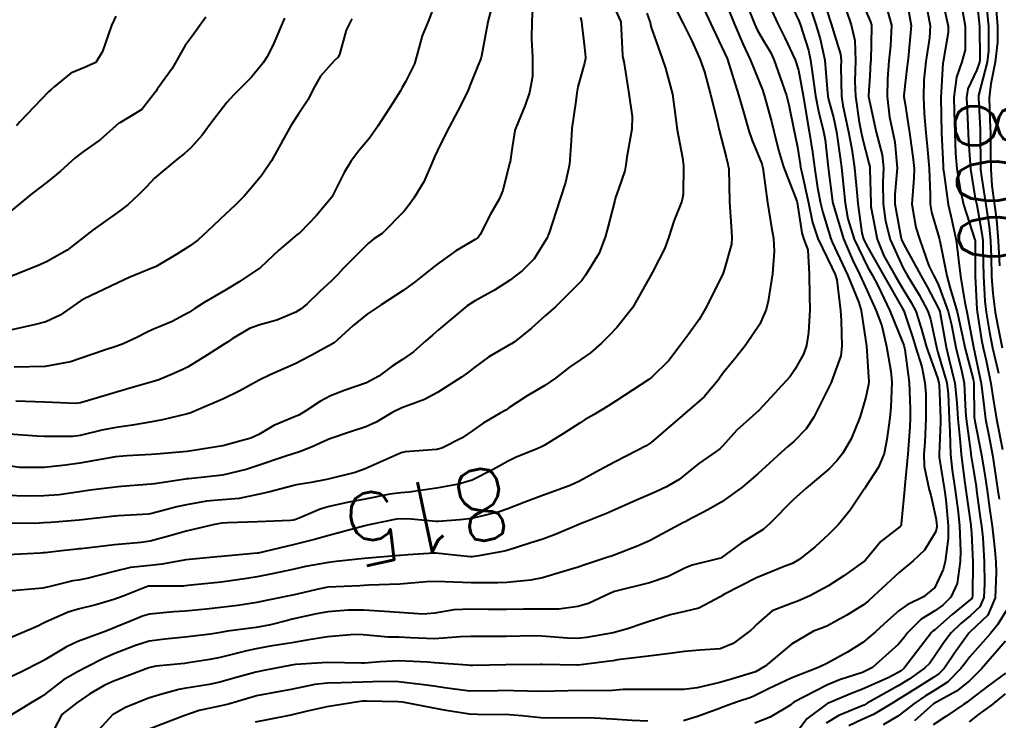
# Model space of a CAD drawing. Header units: metres. Extents: x 307586 to 320046, y 7427249 to 7434250.
# Drawn here: x 318802.7 to 318857.5, y 7429278.7 to 7429318 of the extents above; entities that cross this region are included whole.
import ezdxf
from ezdxf.enums import TextEntityAlignment as Align

# ---------------------------------------------------------------- set-up
doc = ezdxf.new("R2010")
doc.units = ezdxf.units.M
doc.header["$MEASUREMENT"] = 0
for name, color, linetype in [('Cotas', 45, 'Continuous'), ('Curvas de Nivel 1m', 11, 'Continuous'), ('Curvas de Nivel 5m', 15, 'Continuous')]:
    doc.layers.add(name, color=color, linetype=linetype)
doc.styles.add('Style-STANDARD', font='STANDARD.shx')

msp = doc.modelspace()

# ---------------------------------------------------------------- linework, layer by layer
at = {"layer": 'Curvas de Nivel 1m', "flags": 128}
for points, elevation in [([(318835.462, 7429319.849), (318836.344, 7429317.884), (318836.352, 7429317.84), (318836.45, 7429315.964), (318836.475, 7429315.838), (318836.525, 7429315.632), (318836.807, 7429313.832), (318836.993, 7429312.542), (318836.977, 7429311.829), (318836.693, 7429310.27), (318836.636, 7429309.834), (318836.58, 7429309.503), (318836.232, 7429308.474), (318836.064, 7429308.003), (318836.02, 7429307.842), (318835.651, 7429306.404), (318835.506, 7429305.847), (318835.152, 7429304.887), (318834.517, 7429303.857), (318834.377, 7429303.651), (318834.168, 7429303.354), (318832.692, 7429301.882), (318832.148, 7429301.403), (318831.347, 7429300.692), (318830.381, 7429299.908), (318830.234, 7429299.806), (318830.13, 7429299.745), (318828.968, 7429299.074), (318828.111, 7429298.437), (318827.827, 7429298.214), (318827.427, 7429297.94), (318826.094, 7429297.076), (318825.362, 7429296.695), (318824.085, 7429296.23), (318823.585, 7429295.987), (318822.656, 7429295.42), (318822.07, 7429295.161), (318821.208, 7429294.876), (318820.06, 7429294.479), (318819.745, 7429294.346), (318819.063, 7429294.04), (318818.348, 7429293.749), (318818.049, 7429293.663), (318817.469, 7429293.48), (318816.042, 7429292.989), (318815.353, 7429292.773), (318814.036, 7429292.454), (318812.152, 7429292.247), (318812.034, 7429292.238), (318811.94, 7429292.225), (318811.341, 7429292.137), (318810.217, 7429291.961), (318810.03, 7429291.937), (318808.381, 7429291.813), (318808.027, 7429291.78), (318806.617, 7429291.598), (318806.023, 7429291.51), (318804.891, 7429291.34), (318804.019, 7429291.281), (318802.983, 7429291.271), (318802.019, 7429291.315)], 818), ([(318845.497, 7429319.729), (318846.346, 7429317.916), (318846.42, 7429317.719), (318846.881, 7429316.265), (318847, 7429315.71), (318847.097, 7429314.922), (318847.27, 7429313.705), (318847.433, 7429312.851), (318847.716, 7429311.698), (318847.805, 7429311.234), (318847.983, 7429309.694), (318848.224, 7429307.776), (318848.238, 7429307.69), (318848.844, 7429305.684), (318849.346, 7429304.518), (318849.756, 7429303.674), (318850.164, 7429302.787), (318850.676, 7429301.665), (318850.982, 7429300.824), (318851.246, 7429299.659), (318851.491, 7429298.278), (318851.548, 7429297.656), (318851.489, 7429296.256), (318851.432, 7429295.657), (318851.272, 7429294.451), (318851.113, 7429293.659), (318850.811, 7429292.896), (318850.033, 7429291.71), (318850.018, 7429291.685), (318850.003, 7429291.67), (318849.212, 7429290.487), (318848.551, 7429289.685), (318848.288, 7429289.408), (318848.004, 7429289.123), (318847.256, 7429288.439), (318846.362, 7429287.714), (318845.981, 7429287.5), (318845.615, 7429287.36), (318843.972, 7429286.692), (318842.127, 7429285.768), (318842.033, 7429285.698), (318841.961, 7429285.642), (318840.731, 7429284.998), (318839.948, 7429284.811), (318839.121, 7429284.623), (318837.94, 7429284.251), (318837.61, 7429284.142), (318836.726, 7429283.828), (318835.931, 7429283.619), (318834.433, 7429283.35), (318833.927, 7429283.299), (318833.371, 7429283.309), (318831.928, 7429283.432), (318831.476, 7429283.442), (318829.928, 7429283.41), (318828.455, 7429283.398), (318827.928, 7429283.407), (318827.369, 7429283.38), (318825.926, 7429283.28), (318824.564, 7429283.337), (318823.927, 7429283.363), (318823.317, 7429283.376), (318821.928, 7429283.491), (318821.427, 7429283.514), (318819.926, 7429283.388), (318818.765, 7429283.201), (318817.923, 7429283.06), (318816.714, 7429282.861), (318815.919, 7429282.715), (318815.393, 7429282.611), (318813.914, 7429282.231), (318813.318, 7429282.109), (318812.113, 7429281.924), (318811.91, 7429281.901), (318810.303, 7429281.748), (318809.905, 7429281.652), (318808.828, 7429281.231), (318807.894, 7429280.88), (318807.409, 7429280.659), (318806.595, 7429280.189), (318805.878, 7429279.685), (318805.04, 7429279.04), (318804.604, 7429278.213)], 811), ([(318847.539, 7429319.703), (318848.079, 7429317.962), (318848.159, 7429317.693), (318848.203, 7429317.553), (318848.337, 7429317.121), (318848.673, 7429316.034), (318848.706, 7429315.686), (318848.699, 7429315.304), (318848.725, 7429313.686), (318848.8, 7429313.173), (318849.123, 7429311.681), (318849.305, 7429310.721), (318849.466, 7429309.678), (318849.593, 7429308.316), (318849.652, 7429307.676), (318849.877, 7429306.003), (318849.97, 7429305.672), (318850.196, 7429305.211), (318851.074, 7429303.661), (318852.154, 7429301.782), (318852.205, 7429301.701), (318852.228, 7429301.649), (318852.699, 7429300.202), (318852.874, 7429299.639), (318853.228, 7429298.522), (318853.406, 7429297.63), (318853.446, 7429296.979), (318853.464, 7429295.629), (318853.405, 7429294.287), (318853.346, 7429293.631), (318853.36, 7429292.944), (318853.649, 7429291.626), (318853.727, 7429291.322), (318854.017, 7429290.051), (318854.077, 7429289.619), (318854.073, 7429289.558), (318854.008, 7429289.296), (318853.373, 7429288.248), (318852.741, 7429287.639), (318851.977, 7429287.007), (318850.527, 7429285.662), (318850.23, 7429285.395), (318849.956, 7429285.18), (318849.027, 7429284.599), (318847.938, 7429284.012), (318847.713, 7429283.917), (318847.161, 7429283.702), (318845.926, 7429282.982), (318844.453, 7429281.735), (318843.91, 7429281.427), (318842.627, 7429281.032), (318841.904, 7429280.826), (318840.643, 7429280.522), (318839.899, 7429280.444), (318839.258, 7429280.438), (318837.899, 7429280.433), (318836.498, 7429280.43), (318835.898, 7429280.388), (318835.388, 7429280.356), (318833.898, 7429280.371), (318833.401, 7429280.362), (318831.897, 7429280.315), (318830.364, 7429280.369), (318829.898, 7429280.385), (318829.455, 7429280.357), (318827.897, 7429280.335), (318826.485, 7429280.538), (318825.9, 7429280.622), (318825.157, 7429280.71), (318823.902, 7429280.864), (318823.005, 7429280.886), (318821.901, 7429280.847), (318820.682, 7429280.805), (318819.894, 7429280.786), (318819.212, 7429280.718), (318817.889, 7429280.437), (318817.57, 7429280.372), (318815.943, 7429280.079), (318815.883, 7429280.061), (318814.366, 7429279.607), (318813.877, 7429279.51), (318812.729, 7429279.257), (318811.871, 7429278.958), (318809.922, 7429278.207)], 809), ([(318849.575, 7429319.678), (318850.346, 7429317.855), (318850.405, 7429317.669), (318850.412, 7429317.599), (318850.364, 7429315.67), (318850.36, 7429315.632), (318850.31, 7429314.826), (318850.246, 7429313.718), (318850.249, 7429313.67), (318850.29, 7429313.412), (318850.68, 7429311.666), (318851.001, 7429310.404), (318851.083, 7429309.662), (318851.042, 7429308.861), (318851.064, 7429307.662), (318851.194, 7429306.679), (318851.464, 7429305.657), (318852.179, 7429304.039), (318852.405, 7429303.647), (318853.079, 7429302.554), (318853.569, 7429301.629), (318853.715, 7429301.193), (318854.047, 7429299.621), (318854.129, 7429299.326), (318854.623, 7429297.615), (318854.701, 7429297.01), (318854.771, 7429295.613), (318854.809, 7429294.876), (318854.839, 7429293.612), (318854.924, 7429292.731), (318855.095, 7429291.609), (318855.262, 7429290.366), (318855.339, 7429289.607), (318855.401, 7429288.197), (318855.376, 7429287.606), (318855.202, 7429286.376), (318854.856, 7429285.611), (318854.411, 7429285.161), (318853.951, 7429284.844), (318853.188, 7429284.384), (318852.443, 7429283.635), (318852.229, 7429283.338), (318851.926, 7429282.968), (318850.464, 7429281.662), (318849.91, 7429281.392), (318848.611, 7429280.977), (318847.903, 7429280.684), (318846.056, 7429279.718), (318845.961, 7429279.649), (318845.891, 7429279.584), (318844.73, 7429278.881), (318843.875, 7429278.546)], 807), ([(318844.369, 7429319.455), (318845.163, 7429317.732), (318845.558, 7429316.951), (318846.137, 7429315.722), (318846.314, 7429315.147), (318846.584, 7429313.716), (318846.814, 7429312.248), (318846.911, 7429311.71), (318847.106, 7429310.552), (318847.21, 7429309.706), (318847.388, 7429308.55), (318847.555, 7429307.7), (318847.682, 7429307.163), (318848.128, 7429305.691), (318848.2, 7429305.514), (318849.056, 7429303.681), (318849.699, 7429302.133), (318849.832, 7429301.673), (318850.133, 7429299.67), (318850.252, 7429297.669), (318850.246, 7429297.524), (318850.094, 7429296.821), (318849.837, 7429295.921), (318849.75, 7429295.673), (318849.268, 7429294.475), (318848.812, 7429293.682), (318848.476, 7429293.258), (318848.044, 7429292.808), (318846.738, 7429291.709), (318846.026, 7429291.058), (318844.72, 7429289.733), (318844.335, 7429289.41), (318844.005, 7429289.197), (318843.11, 7429288.64), (318841.983, 7429287.806), (318841.959, 7429287.795), (318841.881, 7429287.771), (318840.358, 7429287.407), (318839.978, 7429287.25), (318839.007, 7429286.765), (318837.969, 7429286.41), (318836.075, 7429285.949), (318835.964, 7429285.919), (318835.905, 7429285.899), (318835.783, 7429285.842), (318834.544, 7429285.264), (318833.951, 7429285.082), (318832.883, 7429284.942), (318831.949, 7429284.938), (318830.914, 7429284.935), (318829.948, 7429284.916), (318828.95, 7429284.917), (318827.948, 7429284.937), (318826.995, 7429284.896), (318825.944, 7429284.712), (318825.257, 7429284.653), (318823.944, 7429284.745), (318823.124, 7429284.814), (318821.946, 7429284.883), (318821.078, 7429284.887), (318819.944, 7429284.792), (318819.299, 7429284.68), (318817.938, 7429284.371), (318817.683, 7429284.307), (318816.731, 7429284.068), (318815.931, 7429283.916), (318814.323, 7429283.703), (318813.928, 7429283.636), (318813.354, 7429283.535), (318811.925, 7429283.365), (318810.801, 7429283.264), (318809.923, 7429283.136), (318809.168, 7429282.91), (318807.915, 7429282.424), (318807.366, 7429282.178), (318806.407, 7429281.691), (318805.901, 7429281.429), (318805.131, 7429280.971), (318804.138, 7429280.217), (318803.996, 7429280.104), (318803.881, 7429280.022), (318803.373, 7429279.72), (318801.869, 7429278.817)], 812), ([(318829.226, 7429319.055), (318828.922, 7429317.924), (318828.827, 7429317.436), (318828.555, 7429315.928), (318828.5, 7429315.748), (318828.313, 7429315.296), (318827.915, 7429314.32), (318827.761, 7429313.938), (318827.244, 7429312.907), (318826.739, 7429311.953), (318826.263, 7429310.99), (318825.925, 7429310.294), (318825.79, 7429309.965), (318825.322, 7429308.884), (318824.754, 7429307.975), (318824.535, 7429307.662), (318824.215, 7429307.237), (318822.993, 7429305.998), (318822.519, 7429305.685), (318822.194, 7429305.437), (318821.481, 7429304.72), (318820.8, 7429304.024), (318820.497, 7429303.699), (318820.166, 7429303.36), (318819.481, 7429302.715), (318818.788, 7429302.044), (318818.437, 7429301.76), (318818.146, 7429301.587), (318817.074, 7429301.131), (318816.135, 7429300.873), (318815.551, 7429300.666), (318814.58, 7429300.095), (318814.311, 7429299.908), (318814.12, 7429299.782), (318813.194, 7429299.194), (318812.107, 7429298.513), (318811.856, 7429298.382), (318811.306, 7429298.138), (318810.462, 7429297.784), (318810.098, 7429297.674), (318808.909, 7429297.348), (318808.092, 7429297.102), (318806.518, 7429296.624), (318806.086, 7429296.497), (318805.82, 7429296.468), (318804.086, 7429296.531), (318802.444, 7429296.602)], 821), ([(318848.712, 7429319.343), (318849.272, 7429317.681), (318849.47, 7429316.815), (318849.52, 7429315.678), (318849.482, 7429314.501), (318849.512, 7429313.678), (318849.726, 7429312.228), (318849.833, 7429311.674), (318849.909, 7429311.313), (318850.256, 7429309.931), (318850.313, 7429309.729), (318850.32, 7429309.669), (318850.319, 7429309.602), (318850.363, 7429307.669), (318850.377, 7429307.513), (318850.734, 7429305.665), (318851.102, 7429304.748), (318851.714, 7429303.655), (318852.165, 7429302.895), (318852.641, 7429302.126), (318852.886, 7429301.639), (318853.197, 7429300.688), (318853.498, 7429299.63), (318854.107, 7429297.894), (318854.192, 7429297.619), (318854.206, 7429297.515), (318854.28, 7429295.618), (318854.279, 7429295.419), (318854.202, 7429293.619), (318854.209, 7429293.461), (318854.496, 7429291.615), (318854.568, 7429291.074), (318854.706, 7429289.613), (318854.708, 7429288.907), (318854.535, 7429287.614), (318854.426, 7429287.168), (318853.968, 7429286.151), (318853.318, 7429285.626), (318852.403, 7429285.189), (318851.951, 7429284.87), (318851.314, 7429284.278), (318850.642, 7429283.659), (318849.927, 7429283.07), (318849.068, 7429282.532), (318847.915, 7429281.896), (318847.484, 7429281.696), (318845.906, 7429281.072), (318844.641, 7429280.473), (318843.896, 7429280.095), (318843.644, 7429279.994), (318842.892, 7429279.75), (318842.163, 7429279.483), (318841.887, 7429279.38), (318840.713, 7429278.945), (318839.876, 7429278.686)], 808), ([(318854.366, 7429319.134), (318854.702, 7429317.616), (318854.71, 7429317.246), (318854.421, 7429315.619), (318854.408, 7429315.533), (318854.293, 7429313.62), (318854.34, 7429311.619), (318854.417, 7429309.78), (318854.432, 7429309.618), (318854.457, 7429309.411), (318854.712, 7429307.615), (318854.855, 7429306.975), (318855.153, 7429305.611), (318855.284, 7429304.512), (318855.397, 7429303.608), (318855.648, 7429302.115), (318855.753, 7429301.604), (318856.133, 7429299.615), (318856.562, 7429297.593), (318856.717, 7429296.219), (318856.803, 7429295.589), (318856.981, 7429294.674), (318857.19, 7429293.583), (318857.311, 7429292.847), (318857.491, 7429291.578), (318857.556, 7429291.105)], 803), ([(318843.523, 7429318.585), (318843.851, 7429317.747), (318844.004, 7429317.41), (318844.334, 7429316.832), (318844.74, 7429316.149), (318844.935, 7429315.734), (318845.3, 7429314.738), (318845.64, 7429313.727), (318845.773, 7429313.21), (318846.08, 7429311.722), (318846.114, 7429311.564), (318846.264, 7429310.821), (318846.415, 7429309.878), (318846.438, 7429309.717), (318846.479, 7429309.487), (318846.874, 7429307.71), (318847.11, 7429306.605), (318847.406, 7429305.702), (318848.179, 7429304.087), (318848.371, 7429303.688), (318848.472, 7429303.385), (318848.681, 7429301.685), (318848.718, 7429301.113), (318848.747, 7429299.684), (318848.682, 7429299.127), (318848.172, 7429297.689), (318848.153, 7429297.639), (318848.101, 7429297.527), (318847.184, 7429295.703), (318846.743, 7429295.04), (318846.062, 7429294.336), (318845.729, 7429294.052), (318845.353, 7429293.727), (318844.041, 7429292.525), (318843.138, 7429291.753), (318842.025, 7429290.962), (318841.281, 7429290.517), (318840.014, 7429289.864), (318839.965, 7429289.839), (318839.868, 7429289.791), (318838.658, 7429289.149), (318837.998, 7429288.793), (318837.329, 7429288.484), (318835.985, 7429287.966), (318835.894, 7429287.932), (318835.638, 7429287.843), (318834.4, 7429287.435), (318833.977, 7429287.295), (318833.143, 7429287.041), (318831.971, 7429286.698), (318831.306, 7429286.56), (318829.968, 7429286.437), (318829.47, 7429286.412), (318827.968, 7429286.421), (318826.491, 7429286.475), (318825.968, 7429286.497), (318825.464, 7429286.469), (318823.966, 7429286.332), (318822.241, 7429286.281), (318821.965, 7429286.268), (318821.729, 7429286.249), (318819.964, 7429286.174), (318819.839, 7429286.156), (318819.315, 7429286.036), (318818.223, 7429285.783), (318817.958, 7429285.731), (318816.573, 7429285.451), (318815.952, 7429285.321), (318814.903, 7429285.136), (318813.947, 7429285.023), (318813.117, 7429284.941), (318811.943, 7429284.834), (318811.288, 7429284.792), (318809.94, 7429284.649), (318809.553, 7429284.54), (318808.648, 7429284.163), (318808.139, 7429283.959), (318807.93, 7429283.875), (318807.413, 7429283.663), (318805.922, 7429283.13), (318805.29, 7429282.835), (318804.269, 7429282.216), (318804.048, 7429282.081), (318803.91, 7429282.002), (318802.727, 7429281.412), (318801.894, 7429281.009)], 813), ([(318842.356, 7429318.631), (318842.717, 7429317.764), (318843.202, 7429316.627), (318843.608, 7429315.751), (318844.297, 7429314.045), (318844.395, 7429313.739), (318844.803, 7429312.26), (318844.932, 7429311.733), (318845.195, 7429310.663), (318845.474, 7429309.728), (318846.224, 7429307.805), (318846.244, 7429307.72), (318846.511, 7429306.021), (318846.605, 7429305.714), (318846.834, 7429305.07), (318846.921, 7429303.709), (318846.932, 7429302.48), (318846.947, 7429301.708), (318846.877, 7429300.446), (318846.77, 7429299.71), (318846.602, 7429299.237), (318846.113, 7429298.377), (318845.845, 7429297.985), (318845.625, 7429297.725), (318844.086, 7429296.065), (318843.733, 7429295.745), (318842.861, 7429294.968), (318842.058, 7429294.078), (318841.904, 7429293.922), (318841.7, 7429293.774), (318840.726, 7429293.103), (318840.04, 7429292.535), (318839.629, 7429292.202), (318838.925, 7429291.801), (318838.319, 7429291.518), (318838.029, 7429291.387), (318837.243, 7429291.039), (318836.019, 7429290.497), (318835.559, 7429290.303), (318834.439, 7429289.856), (318834.134, 7429289.736), (318834.01, 7429289.681), (318832.743, 7429289.138), (318831.998, 7429288.869), (318831.257, 7429288.635), (318829.988, 7429288.233), (318829.731, 7429288.169), (318828.399, 7429287.926), (318828.038, 7429287.874), (318827.982, 7429287.871), (318827.926, 7429287.874), (318827.207, 7429287.942), (318825.985, 7429288.068), (318825.875, 7429288.071), (318824.434, 7429287.975), (318824.011, 7429287.951), (318823.983, 7429287.948), (318823.949, 7429287.947), (318821.981, 7429287.786), (318820.402, 7429287.603), (318819.978, 7429287.548), (318818.697, 7429287.322), (318817.974, 7429287.17), (318816.825, 7429286.92), (318815.97, 7429286.746), (318815.403, 7429286.652), (318813.966, 7429286.457), (318812.096, 7429286.26), (318811.964, 7429286.245), (318811.859, 7429286.236), (318809.964, 7429286.231), (318809.895, 7429286.22), (318809.69, 7429286.153), (318808.46, 7429285.66), (318807.953, 7429285.481), (318806.943, 7429285.19), (318805.944, 7429284.936), (318805.383, 7429284.764), (318804.124, 7429284.218), (318804, 7429284.152), (318803.932, 7429284.118), (318803.721, 7429284.013), (318801.923, 7429283.24)], 814), ([(318839.267, 7429318.893), (318839.827, 7429317.795), (318840.333, 7429316.797), (318840.79, 7429315.785), (318841.048, 7429315.047), (318841.381, 7429313.779), (318841.756, 7429312.298), (318841.879, 7429311.774), (318842.258, 7429310.262), (318842.357, 7429309.871), (318842.378, 7429309.768), (318842.405, 7429309.614), (318842.445, 7429307.767), (318842.554, 7429306.112), (318842.584, 7429305.764), (318842.565, 7429305.397), (318842.176, 7429304.008), (318842.121, 7429303.823), (318842.098, 7429303.771), (318841.463, 7429302.474), (318841.11, 7429301.78), (318840.756, 7429301.175), (318840.138, 7429300.306), (318839.908, 7429300.019), (318839.743, 7429299.794), (318839.051, 7429298.869), (318838.105, 7429297.944), (318838.028, 7429297.887), (318837.924, 7429297.813), (318836.091, 7429296.614), (318835.623, 7429296.31), (318834.868, 7429295.852), (318834.365, 7429295.571), (318834.076, 7429295.389), (318833.156, 7429294.784), (318832.056, 7429294.114), (318831.907, 7429294.039), (318831.585, 7429293.895), (318830.497, 7429293.457), (318830.046, 7429293.241), (318829.203, 7429292.757), (318828.035, 7429292.168), (318827.268, 7429291.941), (318826.03, 7429291.716), (318824.506, 7429291.497), (318824.028, 7429291.463), (318823.42, 7429291.383), (318822.024, 7429291.106), (318821.109, 7429290.932), (318820.02, 7429290.701), (318819.503, 7429290.55), (318818.328, 7429290.047), (318818.098, 7429289.953), (318818.002, 7429289.928), (318817.854, 7429289.904), (318816, 7429289.827), (318814.321, 7429289.775), (318813.999, 7429289.757), (318813.583, 7429289.69), (318811.995, 7429289.301), (318811.085, 7429289.047), (318809.989, 7429288.756), (318809.469, 7429288.675), (318807.987, 7429288.54), (318806.113, 7429288.327), (318805.984, 7429288.313), (318805.882, 7429288.302), (318805.007, 7429288.21), (318804.098, 7429288.103), (318803.982, 7429288.087), (318803.834, 7429288.075), (318801.98, 7429287.988)], 816), ([(318825.806, 7429318.511), (318825.602, 7429317.967), (318825.235, 7429317.069), (318824.924, 7429315.974), (318824.789, 7429315.502), (318824.3, 7429314.483), (318824.113, 7429314.166), (318824.006, 7429313.984), (318823.567, 7429313.272), (318822.735, 7429312.003), (318822.266, 7429311.333), (318821.667, 7429310.607), (318821.221, 7429310.02), (318820.861, 7429309.406), (318820.224, 7429308.133), (318820.189, 7429308.065), (318820.164, 7429308.031), (318819.278, 7429306.974), (318818.381, 7429306.048), (318818.277, 7429305.974), (318818.201, 7429305.922), (318817.187, 7429305.066), (318816.173, 7429304.08), (318814.975, 7429303.282), (318814.16, 7429302.796), (318813, 7429302.117), (318812.481, 7429301.792), (318812.144, 7429301.567), (318811.218, 7429301.058), (318810.13, 7429300.604), (318809.821, 7429300.459), (318809.232, 7429300.159), (318808.476, 7429299.81), (318808.118, 7429299.683), (318807.364, 7429299.43), (318806.111, 7429299.001), (318805.508, 7429298.807), (318804.106, 7429298.537), (318802.363, 7429298.504)], 822), ([(318851.211, 7429318.81), (318851.529, 7429317.658), (318851.479, 7429316.511), (318851.383, 7429315.659), (318851.306, 7429314.662), (318851.287, 7429313.66), (318851.421, 7429312.519), (318851.602, 7429311.657), (318851.724, 7429311.112), (318851.844, 7429309.654), (318851.711, 7429308.175), (318851.716, 7429307.655), (318852.047, 7429305.809), (318852.09, 7429305.651), (318852.199, 7429305.407), (318853.17, 7429303.635), (318853.533, 7429302.996), (318854.155, 7429301.825), (318854.237, 7429301.619), (318854.263, 7429301.508), (318854.589, 7429299.615), (318854.745, 7429298.992), (318855.086, 7429297.61), (318855.191, 7429296.509), (318855.246, 7429295.608), (318855.37, 7429294.3), (318855.432, 7429293.606), (318855.639, 7429292.002), (318855.7, 7429291.603), (318855.969, 7429289.645), (318855.975, 7429289.6), (318856.007, 7429289.189), (318856.08, 7429287.599), (318856.061, 7429285.695), (318856.053, 7429285.599), (318856.026, 7429285.535), (318855.961, 7429285.474), (318854.924, 7429284.634), (318853.935, 7429283.767), (318853.853, 7429283.702), (318853.772, 7429283.622), (318852.961, 7429282.591), (318852.246, 7429281.637), (318852.068, 7429281.482), (318851.91, 7429281.388), (318851.353, 7429281.094), (318849.901, 7429280.463), (318849.334, 7429280.24), (318848.035, 7429279.689), (318847.939, 7429279.643), (318847.892, 7429279.62), (318846.788, 7429278.797), (318845.977, 7429277.718)], 806), ([(318856.359, 7429318.665), (318856.47, 7429317.598), (318856.48, 7429315.754), (318856.458, 7429315.598), (318856.317, 7429315.172), (318855.807, 7429314.098), (318855.732, 7429313.606), (318855.815, 7429312.067), (318855.836, 7429311.604), (318855.849, 7429311.184), (318855.956, 7429309.603), (318856.228, 7429307.965), (318856.304, 7429307.599), (318856.598, 7429305.985), (318856.641, 7429305.593), (318856.657, 7429305.132), (318856.684, 7429303.592), (318856.76, 7429302.192), (318856.834, 7429301.59), (318857.025, 7429300.47), (318857.199, 7429299.584), (318857.533, 7429298.157)], 801), ([(318857.398, 7429318.544), (318857.469, 7429317.583), (318857.47, 7429316.719), (318857.334, 7429315.585), (318857.092, 7429314.375), (318857.003, 7429313.589), (318857.039, 7429312.343), (318857.07, 7429311.588), (318857.088, 7429310.414), (318857.1, 7429309.587), (318857.155, 7429308.67), (318857.306, 7429307.584), (318857.413, 7429306.78), (318857.503, 7429305.581), (318857.579, 7429304.182)], 799), ([(318837.823, 7429318.346), (318837.997, 7429317.815), (318838.065, 7429317.539), (318838.332, 7429316.744), (318838.681, 7429315.806), (318838.868, 7429315.251), (318839.253, 7429313.8), (318839.415, 7429312.666), (318839.517, 7429311.798), (318839.817, 7429310.234), (318839.869, 7429309.794), (318839.852, 7429308.17), (318839.782, 7429307.794), (318839.335, 7429306.675), (318839.043, 7429305.802), (318838.835, 7429305.162), (318838.174, 7429303.896), (318838.149, 7429303.835), (318838.136, 7429303.811), (318838.106, 7429303.745), (318837.006, 7429301.827), (318836.142, 7429300.727), (318835.713, 7429300.269), (318835.283, 7429299.848), (318834.67, 7429299.309), (318834.119, 7429298.922), (318833.485, 7429298.497), (318832.695, 7429297.881), (318832.099, 7429297.466), (318831.106, 7429296.886), (318830.086, 7429296.214), (318829.908, 7429296.088), (318829.607, 7429295.915), (318828.641, 7429295.358), (318828.068, 7429294.946), (318827.466, 7429294.535), (318826.33, 7429293.956), (318826.052, 7429293.891), (318824.275, 7429293.754), (318824.05, 7429293.705), (318823.544, 7429293.484), (318822.041, 7429292.797), (318821.462, 7429292.593), (318820.035, 7429292.236), (318819.868, 7429292.198), (318818.997, 7429292.04), (318818.18, 7429291.9), (318818.03, 7429291.865), (318816.608, 7429291.487), (318816.022, 7429291.357), (318814.964, 7429291.145), (318814.017, 7429291.062), (318813.134, 7429290.996), (318812.013, 7429290.793), (318811.478, 7429290.668), (318810.005, 7429290.278), (318809.894, 7429290.261), (318808.211, 7429290.168), (318808.019, 7429290.153), (318808.003, 7429290.155), (318807.982, 7429290.149), (318806, 7429289.934), (318804.418, 7429289.796), (318803.998, 7429289.769), (318803.513, 7429289.742), (318801.998, 7429289.766)], 817), ([(318834.093, 7429318.117), (318834.154, 7429317.863), (318834.167, 7429317.689), (318834.329, 7429316.423), (318834.386, 7429315.859), (318834.383, 7429315.799), (318834.318, 7429315.543), (318833.947, 7429314.217), (318833.89, 7429313.866), (318833.83, 7429313.408), (318833.621, 7429311.87), (318833.573, 7429311.178), (318833.481, 7429309.872), (318833.254, 7429308.858), (318832.935, 7429307.879), (318832.347, 7429306.03), (318832.294, 7429305.889), (318832.268, 7429305.823), (318832.2, 7429305.693), (318831.506, 7429304.574), (318830.835, 7429303.903), (318830.457, 7429303.62), (318830.168, 7429303.402), (318829.274, 7429302.807), (318828.156, 7429302.208), (318827.75, 7429301.936), (318826.139, 7429300.6), (318825.798, 7429300.302), (318825.43, 7429299.967), (318824.734, 7429299.363), (318824.117, 7429298.927), (318823.542, 7429298.558), (318822.803, 7429297.999), (318822.099, 7429297.616), (318820.914, 7429297.203), (318820.092, 7429296.892), (318819.537, 7429296.587), (318818.707, 7429296.044), (318818.309, 7429295.818), (318818.078, 7429295.722), (318816.907, 7429295.23), (318816.063, 7429294.723), (318815.63, 7429294.514), (318814.053, 7429294.1), (318812.049, 7429293.774), (318810.544, 7429293.649), (318810.048, 7429293.615), (318808.683, 7429293.527), (318808.046, 7429293.473), (318807.192, 7429293.33), (318806.042, 7429293.118), (318805.246, 7429293.003), (318804.04, 7429292.886), (318802.676, 7429292.877), (318802.04, 7429292.971)], 819), ([(318821.28, 7429318.021), (318820.975, 7429317.385), (318820.588, 7429316.027), (318820.496, 7429315.852), (318820.318, 7429315.678), (318819.528, 7429314.815), (318819.104, 7429314.042), (318818.834, 7429313.498), (318818.279, 7429312.667), (318817.883, 7429312.056), (318817.415, 7429311.217), (318816.784, 7429310.072), (318816.235, 7429309.263), (318815.702, 7429308.611), (318815.244, 7429308.09), (318814.741, 7429307.571), (318814.213, 7429307.067), (318813.199, 7429306.115), (318812.675, 7429305.643), (318812.19, 7429305.275), (318811.48, 7429304.841), (318810.31, 7429304.149), (318810.219, 7429304.103), (318810.172, 7429304.081), (318808.803, 7429303.527), (318808.163, 7429303.224), (318806.282, 7429302.326), (318806.154, 7429302.26), (318806.117, 7429302.237), (318806.062, 7429302.201), (318804.947, 7429301.406), (318804.135, 7429301.041), (318803.487, 7429300.875), (318802.128, 7429300.572)], 823), ([(318817.503, 7429318.063), (318816.905, 7429316.648), (318816.627, 7429316.075), (318816.521, 7429315.876), (318816.315, 7429315.555), (318815.65, 7429314.739), (318815.002, 7429314.093), (318814.649, 7429313.737), (318814.285, 7429313.329), (318813.347, 7429312.114), (318812.887, 7429311.497), (318812.253, 7429310.793), (318811.904, 7429310.477), (318811.483, 7429310.138), (318810.795, 7429309.586), (318810.232, 7429309.093), (318809.768, 7429308.614), (318809.335, 7429308.159), (318808.757, 7429307.625), (318808.213, 7429307.204), (318806.779, 7429306.191), (318806.453, 7429305.943), (318806.196, 7429305.72), (318805.328, 7429305.066), (318804.176, 7429304.408), (318804.05, 7429304.347), (318803.792, 7429304.226), (318802.166, 7429303.578)], 824), ([(318808.057, 7429318.174), (318807.816, 7429317.656), (318807.304, 7429316.185), (318806.931, 7429315.574), (318806.309, 7429315.299), (318805.542, 7429314.969), (318804.599, 7429314.217), (318804.44, 7429314.07), (318804.29, 7429313.922), (318802.677, 7429312.244), (318802.499, 7429312.017)], 826), ([(318853.55, 7429318.437), (318853.691, 7429317.63), (318853.66, 7429316.954), (318853.46, 7429315.633), (318853.352, 7429314.59), (318853.32, 7429313.635), (318853.368, 7429312.718), (318853.455, 7429311.632), (318853.522, 7429310.888), (318853.635, 7429309.629), (318853.696, 7429308.163), (318853.703, 7429307.628), (318853.775, 7429307.183), (318854.204, 7429305.727), (318854.23, 7429305.62), (318854.237, 7429305.585), (318854.631, 7429303.615), (318854.794, 7429302.987), (318855.205, 7429301.609), (318855.512, 7429300.233), (318855.639, 7429299.605), (318856.106, 7429297.835), (318856.139, 7429297.599), (318856.173, 7429295.688), (318856.181, 7429295.599), (318856.207, 7429295.472), (318856.571, 7429293.592), (318856.786, 7429292.335), (318856.896, 7429291.587), (318857.029, 7429290.591), (318857.166, 7429289.583), (318857.33, 7429288.243), (318857.377, 7429287.579), (318857.399, 7429287), (318857.345, 7429285.579), (318856.923, 7429284.611), (318855.934, 7429283.663), (318855.899, 7429283.634), (318855.867, 7429283.601), (318855.058, 7429282.472), (318854.475, 7429281.614), (318854.203, 7429281.324), (318853.908, 7429281.123), (318852.98, 7429280.552), (318851.895, 7429279.869), (318851.546, 7429279.645), (318850.517, 7429279.027), (318849.879, 7429278.747), (318849.147, 7429278.404)], 804), ([(318855.513, 7429318.451), (318855.658, 7429317.607), (318855.651, 7429316.286), (318855.477, 7429315.608), (318855.176, 7429314.746), (318855.031, 7429313.613), (318855.045, 7429312.853), (318855.088, 7429311.612), (318855.125, 7429310.475), (318855.198, 7429309.611), (318855.374, 7429308.471), (318855.571, 7429307.607), (318856.203, 7429305.641), (318856.211, 7429305.608), (318856.226, 7429303.599), (318856.306, 7429301.749), (318856.324, 7429301.597), (318856.582, 7429300.038), (318856.668, 7429299.592), (318856.839, 7429298.872), (318857.104, 7429297.585), (318857.23, 7429296.718), (318857.423, 7429295.58), (318857.752, 7429293.88)], 802), ([(318857.952, 7429284.847), (318857.465, 7429284.052), (318857.084, 7429283.583), (318855.92, 7429282.27), (318855.633, 7429281.885), (318855.425, 7429281.605), (318854.67, 7429280.848), (318853.9, 7429280.359), (318853.434, 7429280.089), (318852.775, 7429279.631), (318852.282, 7429279.241), (318851.882, 7429278.94), (318851.064, 7429278.464)], 803), ([(318857.929, 7429283.145), (318856.573, 7429281.59), (318855.906, 7429280.928), (318855.167, 7429280.34), (318853.893, 7429279.624), (318852.824, 7429278.686)], 802), ([(318857.911, 7429281.347), (318856.937, 7429280.619), (318855.895, 7429279.831), (318855.763, 7429279.732), (318855.571, 7429279.603), (318854.57, 7429278.926), (318853.875, 7429278.449)], 801), ([(318837.876, 7429278.658), (318836.991, 7429278.708), (318835.877, 7429278.783), (318834.891, 7429278.837), (318833.878, 7429278.849), (318832.915, 7429278.832), (318831.878, 7429278.856), (318830.819, 7429278.956), (318829.88, 7429279.026), (318828.782, 7429279.019), (318827.88, 7429279.056), (318826.566, 7429279.267), (318825.884, 7429279.397), (318824.14, 7429279.727), (318823.889, 7429279.75), (318822.11, 7429279.777), (318821.89, 7429279.775), (318821.632, 7429279.747), (318819.877, 7429279.473), (318818.706, 7429279.21), (318817.872, 7429279.004), (318816.544, 7429278.744), (318815.868, 7429278.598)], 808)]:
    msp.add_lwpolyline(points, dxfattribs=dict(at, elevation=elevation))
at = {"layer": 'Curvas de Nivel 5m', "flags": 128}
for points, elevation in [([(318840.552, 7429319.606), (318841.393, 7429317.78), (318842.323, 7429315.8), (318842.331, 7429315.778), (318842.341, 7429315.751), (318842.963, 7429313.76), (318843.259, 7429312.731), (318843.543, 7429311.751), (318843.723, 7429311.203), (318844.254, 7429309.887), (318844.287, 7429309.774), (318844.302, 7429309.74), (318844.316, 7429309.675), (318844.577, 7429307.736), (318844.802, 7429306.328), (318844.911, 7429305.733), (318844.949, 7429304.975), (318844.857, 7429303.733), (318844.626, 7429302.203), (318844.513, 7429301.736), (318844.145, 7429300.907), (318843.371, 7429299.751), (318842.825, 7429299.057), (318842.109, 7429298.203), (318841.932, 7429297.945), (318841.817, 7429297.773), (318841.031, 7429296.844), (318840.085, 7429296.016), (318839.959, 7429295.917), (318839.808, 7429295.793), (318838.89, 7429294.983), (318838.06, 7429294.287), (318837.779, 7429294.093), (318837.27, 7429293.822), (318836.046, 7429293.197), (318835.163, 7429292.728), (318834.035, 7429292.107), (318833.515, 7429291.868), (318832.027, 7429291.319), (318830.981, 7429290.943), (318830.019, 7429290.557), (318829.546, 7429290.386), (318828.014, 7429290.026), (318827.363, 7429289.94), (318826.121, 7429289.849), (318826.011, 7429289.852), (318824.613, 7429289.974), (318824.013, 7429290.002), (318823.793, 7429289.983), (318822.33, 7429289.683), (318822.007, 7429289.608), (318820.756, 7429289.268), (318819.998, 7429289.064), (318819.187, 7429288.841), (318817.988, 7429288.548), (318816.027, 7429288.079), (318815.983, 7429288.071), (318814.173, 7429287.906), (318813.981, 7429287.885), (318813.742, 7429287.865), (318811.979, 7429287.698), (318810.658, 7429287.461), (318809.975, 7429287.387), (318808.871, 7429287.264), (318807.972, 7429287.049), (318806.426, 7429286.652), (318805.967, 7429286.571), (318805.652, 7429286.517), (318804.381, 7429286.216), (318804.048, 7429286.132), (318803.961, 7429286.117), (318802.244, 7429285.96)], 815), ([(318846.772, 7429319.309), (318847.287, 7429317.706), (318847.539, 7429316.906), (318847.787, 7429315.698), (318847.923, 7429314.071), (318847.963, 7429313.695), (318848.019, 7429313.423), (318848.281, 7429312.485), (318848.454, 7429311.688), (318848.671, 7429310.1), (318848.722, 7429309.685), (318848.784, 7429309.145), (318848.943, 7429307.683), (318849.086, 7429306.809), (318849.436, 7429305.678), (318850.18, 7429304.126), (318850.438, 7429303.667), (318850.763, 7429303.068), (318851.436, 7429301.657), (318852.136, 7429299.964), (318852.214, 7429299.729), (318852.241, 7429299.648), (318852.28, 7429299.498), (318852.522, 7429297.644), (318852.584, 7429296.138), (318852.578, 7429295.643), (318852.563, 7429295.156), (318852.44, 7429293.644), (318852.278, 7429291.889), (318852.255, 7429291.647), (318852.071, 7429289.707), (318852.067, 7429289.649), (318852.05, 7429289.612), (318852.012, 7429289.579), (318850.939, 7429288.721), (318850.048, 7429287.669), (318849.982, 7429287.603), (318848.855, 7429286.801), (318847.968, 7429286.228), (318847, 7429285.704), (318846.286, 7429285.387), (318845.956, 7429285.283), (318844.839, 7429284.841), (318843.938, 7429284.056), (318843.789, 7429283.889), (318843.625, 7429283.743), (318842.664, 7429283.014), (318841.922, 7429282.715), (318840.78, 7429282.635), (318839.921, 7429282.573), (318839.251, 7429282.466), (318837.918, 7429282.302), (318836.174, 7429282.095), (318835.915, 7429282.047), (318835.74, 7429282.016), (318834.409, 7429281.855), (318833.968, 7429281.804), (318833.912, 7429281.802), (318831.959, 7429281.833), (318831.912, 7429281.836), (318831.865, 7429281.833), (318829.912, 7429281.819), (318828.059, 7429281.781), (318827.911, 7429281.786), (318827.774, 7429281.795), (318825.913, 7429281.935), (318825.531, 7429281.964), (318823.914, 7429282.038), (318822.865, 7429281.99), (318822, 7429281.911), (318821.912, 7429281.906), (318821.817, 7429281.907), (318819.912, 7429281.95), (318818.128, 7429281.829), (318817.909, 7429281.797), (318816.45, 7429281.527), (318815.903, 7429281.408), (318814.869, 7429281.119), (318813.894, 7429280.847), (318813.282, 7429280.719), (318811.888, 7429280.488), (318811.585, 7429280.427), (318810.498, 7429280.141), (318809.881, 7429279.945), (318808.606, 7429279.432), (318807.871, 7429279.01), (318807.114, 7429278.181)], 810), ([(318852.365, 7429319.128), (318852.629, 7429317.646), (318852.469, 7429315.792), (318852.444, 7429315.648), (318852.433, 7429315.537), (318852.304, 7429314.407), (318852.229, 7429313.716), (318852.228, 7429313.651), (318852.289, 7429313.243), (318852.499, 7429311.87), (318852.533, 7429311.646), (318852.753, 7429310.137), (318852.808, 7429309.642), (318852.789, 7429309.098), (318852.663, 7429307.643), (318852.903, 7429306.333), (318853.125, 7429305.636), (318853.624, 7429304.185), (318853.897, 7429303.624), (318853.996, 7429303.447), (318854.168, 7429303.092), (318854.711, 7429301.614), (318854.885, 7429300.873), (318855.127, 7429299.61), (318855.476, 7429298.243), (318855.6, 7429297.605), (318855.677, 7429296.015), (318855.707, 7429295.604), (318855.97, 7429293.685), (318855.984, 7429293.601), (318856.048, 7429293.153), (318856.268, 7429291.829), (318856.302, 7429291.596), (318856.506, 7429290.081), (318856.572, 7429289.592), (318856.645, 7429288.948), (318856.727, 7429287.589), (318856.744, 7429286.362), (318856.699, 7429285.589), (318856.473, 7429285.075), (318855.947, 7429284.566), (318855.411, 7429284.135), (318854.877, 7429283.611), (318854.463, 7429283.079), (318853.919, 7429282.265), (318853.653, 7429281.885), (318853.383, 7429281.625), (318852.524, 7429281.017), (318851.903, 7429280.642), (318850.172, 7429279.666), (318849.993, 7429279.567), (318849.891, 7429279.522), (318848.582, 7429278.984), (318847.876, 7429278.557)], 805), ([(318856.821, 7429319.139), (318856.959, 7429317.591), (318856.971, 7429316.232), (318856.883, 7429315.592), (318856.415, 7429313.719), (318856.4, 7429313.598), (318856.5, 7429311.82), (318856.509, 7429311.596), (318856.521, 7429309.861), (318856.525, 7429309.596), (318856.549, 7429309.295), (318856.815, 7429307.591), (318857, 7429306.378), (318857.072, 7429305.587), (318857.114, 7429304.662), (318857.142, 7429303.585), (318857.204, 7429302.626), (318857.344, 7429301.582), (318857.463, 7429300.897), (318857.731, 7429299.576)], 800), ([(318831.434, 7429318.822), (318831.374, 7429317.9), (318831.363, 7429316.87), (318831.415, 7429315.899), (318831.408, 7429314.797), (318831.244, 7429313.9), (318830.997, 7429313.192), (318830.468, 7429311.908), (318830.424, 7429311.755), (318830.261, 7429310.683), (318830.15, 7429310.015), (318830.128, 7429309.911), (318829.75, 7429308.395), (318829.54, 7429307.917), (318829.056, 7429307.08), (318828.483, 7429305.927), (318828.361, 7429305.768), (318828.199, 7429305.654), (318827.12, 7429305.015), (318826.179, 7429304.354), (318825.96, 7429304.178), (318825.698, 7429303.965), (318824.844, 7429303.296), (318824.161, 7429302.791), (318822.923, 7429301.998), (318822.148, 7429301.475), (318821.349, 7429300.81), (318820.474, 7429300.027), (318820.287, 7429299.872), (318820.129, 7429299.773), (318819.005, 7429299.15), (318818.109, 7429298.687), (318816.704, 7429298.071), (318816.1, 7429297.778), (318815.013, 7429297.172), (318814.089, 7429296.718), (318812.699, 7429296.121), (318812.262, 7429295.946), (318812.079, 7429295.888), (318810.668, 7429295.55), (318810.072, 7429295.436), (318808.986, 7429295.244), (318808.067, 7429295.114), (318807.279, 7429294.967), (318806.06, 7429294.663), (318805.649, 7429294.615), (318804.059, 7429294.621), (318803.653, 7429294.633), (318802.06, 7429294.742)], 820), ([(318813.101, 7429318.119), (318812.332, 7429317.058), (318811.936, 7429316.525), (318811.718, 7429316.136), (318811.214, 7429315.237), (318810.432, 7429314.149), (318810.37, 7429314.072), (318810.291, 7429313.952), (318809.507, 7429312.932), (318808.273, 7429312.193), (318808.232, 7429312.171), (318807.189, 7429311.256), (318806.249, 7429310.579), (318806.026, 7429310.422), (318805.763, 7429310.205), (318804.964, 7429309.485), (318804.229, 7429308.877), (318803.37, 7429308.233), (318802.213, 7429307.273)], 825), ([(318857.899, 7429280.189), (318857.151, 7429279.581), (318856.43, 7429279.047), (318855.878, 7429278.617)], 800)]:
    msp.add_lwpolyline(points, dxfattribs=dict(at, elevation=elevation))

# ---------------------------------------------------------------- texts
at = {"layer": 'Cotas', "style": 'Style-STANDARD'}
for s, rotation, p in [('800', 271.7372, (318857.206, 7429308.925, 800)), ('815', 191.9577, (318825.528, 7429290.14, 815))]:
    msp.add_text(s, height=4, rotation=rotation, dxfattribs=at).set_placement(p, align=Align.MIDDLE_CENTER)

doc.saveas('drawing.dxf')
